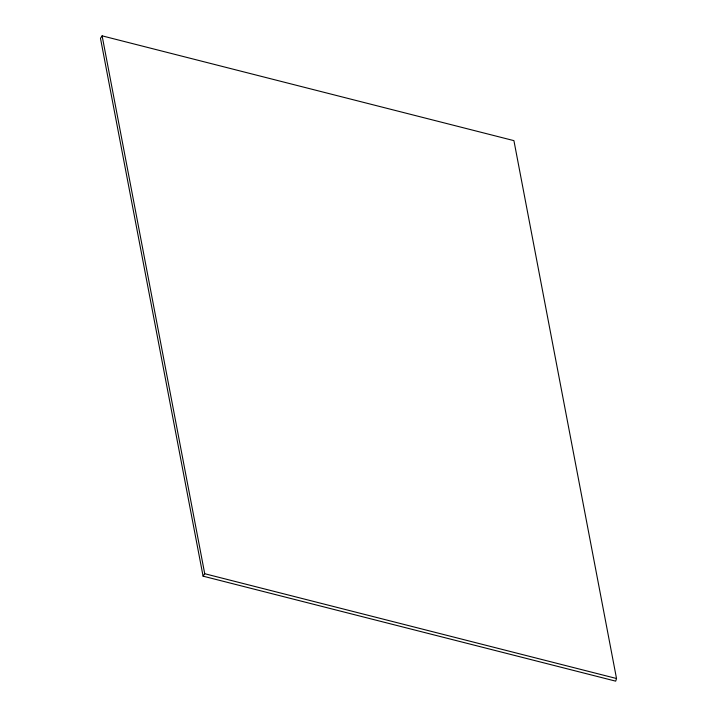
<?xml version="1.0" encoding="UTF-8"?>
<svg xmlns="http://www.w3.org/2000/svg" width="717" height="717" viewBox="0 0 717 717"><rect width="100%" height="100%" fill="white"/><g stroke="black" fill="none" stroke-linecap="round" stroke-linejoin="round"><path stroke-width="1.08" d="M616.521 678.506L615.688 681.15L203.081 576.163L100.479 38.288L102.119 35.85L513.919 140.64L616.521 678.506L204.721 573.717L102.119 35.85M203.081 576.163L204.721 573.717"/></g></svg>
